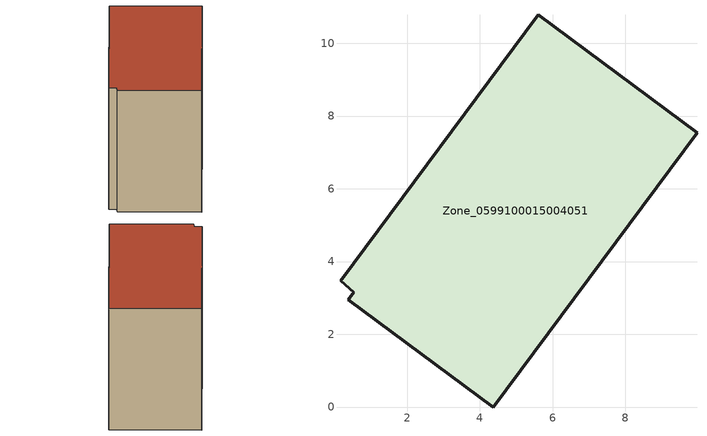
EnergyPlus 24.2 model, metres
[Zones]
Zone_0599100015004051
 floor ground (C_G): 0.39,2.95 0.53,3.16 0.17,3.47 5.6,10.78 9.97,7.54 4.37,0 z0.73
 wall outside (C_F): 4.37,0 9.97,7.54 5.6,10.78 0.17,3.47 0.53,3.16 0.39,2.95 4.37,0 z0.73:9.09
 roof outside (C_R): 0.53,3.16 0.39,2.95 4.37,0 9.97,7.54 5.6,10.78 0.17,3.47 z9.09
[BUILDING]
Pand.0599100015004051: North Axis=0; Terrain=City; Loads Convergence Tolerance Value=0.04; Temperature Convergence Tolerance Value=0.4; Solar Distribution=FullExterior; Maximum Number of Warmup Days=25; Minimum Number of Warmup Days=1
[Site:Location]
Rotterdam.The.Hague.AP_ZH_NLD Design_Conditions: Latitude=51.96; Longitude=4.45; Time Zone=1; Elevation=-4.5
[SITE:GROUNDTEMPERATURE:BUILDINGSURFACE]
18, 18, 18, 18, 18, 18, 18, 18, 18, 18, 18, 18
[MATERIAL] Thermal Absorptance=0.9; Solar Absorptance=0.7; Visible Absorptance=0.7
Name | Roughness | Thickness | Conductivity | Density | Specific Heat
G.TC.1975-1991 | MediumSmooth | 0.15 | 0.288461 | 540 | 1210
F.TC.1975-1991 | Rough | 0.3 | 0.230769 | 1920 | 840
R.TC.1975-1991 | MediumRough | 0.2 | 0.153846 | 1500 | 1000
[CONSTRUCTION]
C_G: G.TC.1975-1991
C_F: F.TC.1975-1991
C_R: R.TC.1975-1991
[ZONE]
Zone_0599100015004051: Type=1; Multiplier=1; Ceiling Height=Autocalculate; Volume=Autocalculate; Floor Area=autocalculate; Part of Total Floor Area=Yes
[ZONEINFILTRATION:DESIGNFLOWRATE]
Infil_Zone_0599100015004051: Zone or ZoneList or Space or SpaceList=Zone_0599100015004051; Schedule=AlwaysOn; Design Flow Rate Calculation Method=Flow/Area; Flow Rate per Floor Area=0.003; Constant Term Coefficient=1; Temperature Term Coefficient=0; Velocity Term Coefficient=0; Velocity Squared Term Coefficient=0
[HVACTEMPLATE:ZONE:IDEALLOADSAIRSYSTEM]
Zone_0599100015004051: Maximum Heating Supply Air Temperature=50; Minimum Cooling Supply Air Temperature=13; Maximum Heating Supply Air Humidity Ratio=0.0156; Minimum Cooling Supply Air Humidity Ratio=0.0077; Heating Limit=NoLimit; Cooling Limit=NoLimit; Dehumidification Control Type=ConstantSensibleHeatRatio; Cooling Sensible Heat Ratio=0.7; Dehumidification Setpoint=60; Humidification Control Type=None; Humidification Setpoint=30; Outdoor Air Method=None; Outdoor Air Flow Rate per Person=0.00944; Outdoor Air Flow Rate per Zone Floor Area=0; Outdoor Air Flow Rate per Zone=0; Demand Controlled Ventilation Type=None; Outdoor Air Economizer Type=NoEconomizer; Heat Recovery Type=None; Sensible Heat Recovery Effectiveness=0.7; Latent Heat Recovery Effectiveness=0.65
[ZONECONTROL:THERMOSTAT]
ThermostatControl_Zone_0599100015004051: Zone or ZoneList=Zone_0599100015004051; Control Type Schedule=DualSetpointControlType; Control 1=Thermostat_Zone_0599100015004051; Temperature Difference Between Cutout And Setpoint=0
[THERMOSTATSETPOINT:DUALSETPOINT]
Thermostat_Zone_0599100015004051: Heating Setpoint Temperature Schedule=HeatingSetpoint_Zone_0599100015004051; Cooling Setpoint Temperature Schedule=CoolingSetpoint_Zone_0599100015004051
[SCHEDULE:COMPACT]
HeatingSetpoint_Zone_0599100015004051: Through: 12/31, For: AllDays, Until: 24:00, 21
CoolingSetpoint_Zone_0599100015004051: Through: 12/31, For: AllDays, Until: 24:00, 24
DualSetpointControlType: Through: 12/31, For: AllDays, Until: 24:00, 4
AlwaysOn: Through: 12/31, For: AllDays, Until: 24:00, 1
